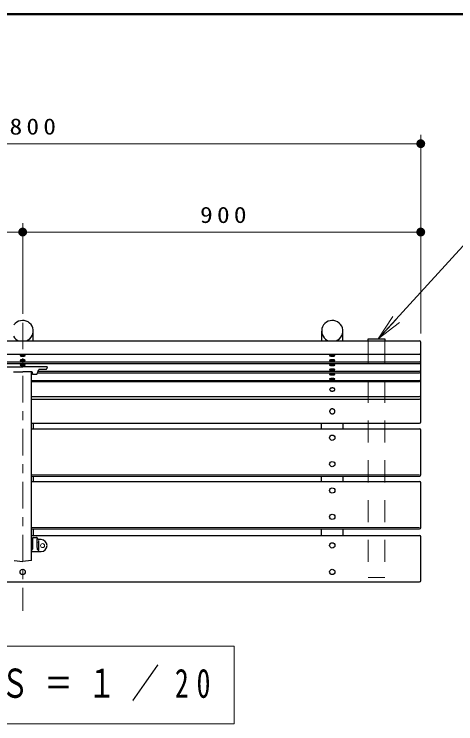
# Model space of a CAD drawing. Units: millimetres on the paper, scale 1:20. Extents: x -365 to 0, y 0 to 257.
# Drawn here: x -265.9 to -216, y 176.7 to 257 of the extents above; entities that cross this region are included whole.
import ezdxf

# ---------------------------------------------------------------- set-up
doc = ezdxf.new("R2010")
doc.units = ezdxf.units.MM
doc.linetypes.add('USER1', pattern=[4.5, 2.5, -2])
doc.linetypes.add('USER2', pattern=[6, 3, -1, 1, -1])
doc.layers.add('LY_1', color=7, linetype='Continuous', lineweight=25)
doc.layers.add('LY_3', color=7, linetype='Continuous', lineweight=13)
doc.styles.add('ＭＳ ゴシック', font='')
doc.styles.get('ＭＳ ゴシック').set_extended_font_data('MS Gothic')

# ---------------------------------------------------------------- blocks, each defined once
blk = doc.blocks.new('filled_dot')
at = {"color": 0, "linetype": 'Continuous', "lineweight": -2, "const_width": 1.25}
blk.add_lwpolyline([(-0.625, 0, 1), (0.625, 0, 1)], format="xyb", close=True, dxfattribs=at)

msp = doc.modelspace()

# ---------------------------------------------------------------- linework, layer by layer
at = {"layer": 'LY_1', "lineweight": 13}
for p, q in [((-219.955, 220.872), (-219.955, 243.347)), ((-309.955, 242.347), (-219.955, 242.347)), ((-264.955, 223.078), (-264.955, 233.347)), ((-309.955, 232.347), (-264.955, 232.347)), ((-264.955, 232.347), (-219.955, 232.347)), ((-224.754, 220.247), (-223.105, 222.802)), ((-224.754, 220.247), (-222.735, 222.466)), ((-222.365, 222.129), (-224.754, 220.247)), ((-263.955, 204.879), (-220.105, 204.879)), ((-263.955, 198.914), (-220.105, 198.914)), ((-241.055, 185.503), (-288.855, 185.503)), ((-241.055, 176.703), (-241.055, 185.503)), ((-288.855, 176.703), (-241.055, 176.703))]:
    msp.add_line(p, q, dxfattribs=at)
at = {"layer": 'LY_1', "linetype": 'USER2', "lineweight": 13}
msp.add_line((-264.955, 222.078), (-264.955, 189.498), dxfattribs=at)
at = {"layer": 'LY_1'}
for p, q in [((-263.755, 220.037), (-263.755, 221.151)), ((-231.155, 220.037), (-231.155, 221.151)), ((-228.755, 220.037), (-228.755, 221.151)), ((-309.805, 220.022), (-220.105, 220.022)), ((-225.905, 220.022), (-225.905, 220.247)), ((-225.905, 220.247), (-224.005, 220.247)), ((-224.005, 220.247), (-224.005, 220.022)), ((-219.955, 210.868), (-219.955, 219.872)), ((-309.805, 218.545), (-220.105, 218.545)), ((-309.805, 217.654), (-220.105, 217.654)), ((-309.805, 217.486), (-220.105, 217.486)), ((-267.705, 217.113), (-264.955, 217.113)), ((-262.205, 217.113), (-264.955, 217.113)), ((-262.315, 216.813), (-263.089, 216.813)), ((-262.205, 217.113), (-262.216, 216.908)), ((-265.988, 216.535), (-264.955, 216.535)), ((-263.922, 216.535), (-264.955, 216.535)), ((-263.955, 195.245), (-263.955, 216.535)), ((-263.872, 216.488), (-263.861, 216.285)), ((-263.411, 216.238), (-263.811, 216.238)), ((-263.317, 216.302), (-263.135, 216.781)), ((-263.27, 216.427), (-220.105, 216.427)), ((-263.206, 216.595), (-220.105, 216.595)), ((-263.955, 215.536), (-220.105, 215.536)), ((-263.955, 215.427), (-220.105, 215.427)), ((-263.955, 213.745), (-220.105, 213.745)), ((-263.955, 213.423), (-220.105, 213.423)), ((-263.955, 210.718), (-220.105, 210.718)), ((-263.74, 210.098), (-263.74, 210.722)), ((-231.17, 210.098), (-231.17, 210.718)), ((-228.74, 210.098), (-228.74, 210.718)), ((-263.955, 210.098), (-220.105, 210.098)), ((-219.955, 204.89), (-219.955, 209.949)), ((-263.955, 204.739), (-220.105, 204.739)), ((-263.955, 204.133), (-220.105, 204.133)), ((-263.74, 204.133), (-263.74, 204.739)), ((-231.17, 204.133), (-231.17, 204.739)), ((-228.74, 204.133), (-228.74, 204.739)), ((-219.955, 198.924), (-219.955, 203.984)), ((-263.955, 198.774), (-220.105, 198.774)), ((-263.74, 198.014), (-263.74, 198.774)), ((-231.17, 198.014), (-231.17, 198.774)), ((-228.74, 198.014), (-228.74, 198.774)), ((-263.955, 198.014), (-220.105, 198.014)), ((-263.859, 197.692), (-263.859, 196.449)), ((-263.759, 197.792), (-263.402, 197.792)), ((-263.319, 197.217), (-263.319, 197.634)), ((-263.216, 197.555), (-263.313, 197.738)), ((-262.88, 197.542), (-263.194, 197.542)), ((-219.955, 192.914), (-219.955, 197.864)), ((-263.123, 196.303), (-263.123, 197.441)), ((-263.955, 196.399), (-263.909, 196.399)), ((-263.955, 196.192), (-262.88, 196.192)), ((-265.912, 195.195), (-264.955, 195.052)), ((-263.997, 195.195), (-264.955, 195.052)), ((-309.805, 192.764), (-220.105, 192.764))]:
    msp.add_line(p, q, dxfattribs=at)
at = {"layer": 'LY_1', "linetype": 'USER1', "lineweight": 13}
for p, q in [((-225.905, 220.022), (-225.905, 193.264)), ((-224.005, 220.022), (-224.005, 193.264)), ((-225.905, 193.264), (-224.005, 193.264))]:
    msp.add_line(p, q, dxfattribs=at)
at = {"layer": 'LY_1', "lineweight": 13}
msp.add_lwpolyline([(-224.754, 220.247), (-214.404, 231.621), (-178.221, 231.621)], dxfattribs=at)
at = {"layer": 'LY_1'}
for points in [[(-264.517, 220.037), (-264.317, 220.138), (-264.14, 220.273), (-263.991, 220.439), (-263.875, 220.63), (-263.796, 220.838), (-263.758, 221.058), (-263.762, 221.281), (-263.807, 221.499), (-263.892, 221.705), (-264.013, 221.892), (-264.168, 222.053), (-264.349, 222.183), (-264.552, 222.277), (-264.769, 222.332), (-264.992, 222.346), (-265.214, 222.319), (-265.427, 222.25), (-265.623, 222.144), (-265.796, 222.003), (-265.941, 221.833)], [(-229.517, 220.037), (-229.317, 220.138), (-229.14, 220.273), (-228.991, 220.439), (-228.875, 220.63), (-228.797, 220.838), (-228.758, 221.058), (-228.762, 221.281), (-228.807, 221.499), (-228.892, 221.705), (-229.013, 221.892), (-229.168, 222.053), (-229.349, 222.183), (-229.552, 222.277), (-229.769, 222.332), (-229.992, 222.346), (-230.214, 222.319), (-230.427, 222.25), (-230.623, 222.144), (-230.796, 222.003), (-230.941, 221.833), (-231.05, 221.639), (-231.122, 221.428), (-231.154, 221.207), (-231.143, 220.985), (-231.092, 220.768), (-231.001, 220.564), (-230.873, 220.381), (-230.714, 220.225), (-230.56, 220.118), (-230.392, 220.037)], [(-266.001, 220.564), (-265.873, 220.381), (-265.714, 220.225), (-265.56, 220.118), (-265.392, 220.037)], [(-263.123, 196.303), (-263.16, 196.322), (-263.195, 196.345), (-263.225, 196.372), (-263.25, 196.404), (-263.268, 196.441), (-263.28, 196.483), (-263.288, 196.532), (-263.293, 196.588), (-263.298, 196.657), (-263.303, 196.733), (-263.306, 196.813), (-263.309, 196.894), (-263.312, 196.974), (-263.314, 197.05), (-263.316, 197.119), (-263.317, 197.177), (-263.318, 197.222), (-263.318, 197.252), (-263.319, 197.263), (-263.319, 197.252), (-263.319, 197.217)]]:
    msp.add_lwpolyline(points, dxfattribs=at)
for points in [[(-264.655, 218.364), (-264.656, 218.369), (-264.659, 218.374), (-264.665, 218.378), (-264.673, 218.383), (-264.683, 218.387), (-264.695, 218.391), (-264.709, 218.395), (-264.725, 218.398), (-264.743, 218.402), (-264.762, 218.405), (-264.783, 218.408), (-264.805, 218.41), (-264.828, 218.412), (-264.852, 218.414), (-264.877, 218.416), (-264.903, 218.417), (-264.929, 218.417), (-264.955, 218.417), (-264.981, 218.417), (-265.007, 218.417), (-265.032, 218.416), (-265.057, 218.414), (-265.082, 218.412), (-265.105, 218.41), (-265.127, 218.408), (-265.148, 218.405), (-265.167, 218.402), (-265.185, 218.398), (-265.201, 218.395), (-265.215, 218.391), (-265.227, 218.387), (-265.237, 218.383), (-265.245, 218.378), (-265.25, 218.374), (-265.254, 218.369), (-265.255, 218.364), (-265.254, 218.36), (-265.25, 218.355), (-265.245, 218.351), (-265.237, 218.346), (-265.227, 218.342), (-265.215, 218.338), (-265.201, 218.334), (-265.185, 218.33), (-265.167, 218.327), (-265.148, 218.324), (-265.127, 218.321), (-265.105, 218.319), (-265.082, 218.316), (-265.057, 218.315), (-265.032, 218.313), (-265.007, 218.312), (-264.981, 218.312), (-264.955, 218.311), (-264.929, 218.312), (-264.903, 218.312), (-264.877, 218.313), (-264.852, 218.315), (-264.828, 218.316), (-264.805, 218.319), (-264.783, 218.321), (-264.762, 218.324), (-264.743, 218.327), (-264.725, 218.33), (-264.709, 218.334), (-264.695, 218.338), (-264.683, 218.342), (-264.673, 218.346), (-264.665, 218.351), (-264.659, 218.355), (-264.656, 218.36)], [(-229.655, 218.364), (-229.656, 218.369), (-229.659, 218.374), (-229.665, 218.378), (-229.673, 218.383), (-229.683, 218.387), (-229.695, 218.391), (-229.709, 218.395), (-229.725, 218.398), (-229.743, 218.402), (-229.762, 218.405), (-229.783, 218.408), (-229.805, 218.41), (-229.828, 218.412), (-229.852, 218.414), (-229.877, 218.416), (-229.903, 218.417), (-229.929, 218.417), (-229.955, 218.417), (-229.981, 218.417), (-230.007, 218.417), (-230.032, 218.416), (-230.057, 218.414), (-230.082, 218.412), (-230.105, 218.41), (-230.127, 218.408), (-230.148, 218.405), (-230.167, 218.402), (-230.185, 218.398), (-230.201, 218.395), (-230.215, 218.391), (-230.227, 218.387), (-230.237, 218.383), (-230.245, 218.378), (-230.25, 218.374), (-230.254, 218.369), (-230.255, 218.364), (-230.254, 218.36), (-230.25, 218.355), (-230.245, 218.351), (-230.237, 218.346), (-230.227, 218.342), (-230.215, 218.338), (-230.201, 218.334), (-230.185, 218.33), (-230.167, 218.327), (-230.148, 218.324), (-230.127, 218.321), (-230.105, 218.319), (-230.082, 218.316), (-230.057, 218.315), (-230.032, 218.313), (-230.007, 218.312), (-229.981, 218.312), (-229.955, 218.311), (-229.929, 218.312), (-229.903, 218.312), (-229.877, 218.313), (-229.852, 218.315), (-229.828, 218.316), (-229.805, 218.319), (-229.783, 218.321), (-229.762, 218.324), (-229.743, 218.327), (-229.725, 218.33), (-229.709, 218.334), (-229.695, 218.338), (-229.683, 218.342), (-229.673, 218.346), (-229.665, 218.351), (-229.659, 218.355), (-229.656, 218.36)], [(-264.655, 217.835), (-264.656, 217.84), (-264.659, 217.844), (-264.665, 217.849), (-264.673, 217.853), (-264.683, 217.857), (-264.695, 217.861), (-264.709, 217.865), (-264.725, 217.869), (-264.743, 217.872), (-264.762, 217.875), (-264.783, 217.878), (-264.805, 217.881), (-264.828, 217.883), (-264.852, 217.885), (-264.877, 217.886), (-264.903, 217.887), (-264.929, 217.888), (-264.955, 217.888), (-264.981, 217.888), (-265.007, 217.887), (-265.032, 217.886), (-265.057, 217.885), (-265.082, 217.883), (-265.105, 217.881), (-265.127, 217.878), (-265.148, 217.875), (-265.167, 217.872), (-265.185, 217.869), (-265.201, 217.865), (-265.215, 217.861), (-265.227, 217.857), (-265.237, 217.853), (-265.245, 217.849), (-265.25, 217.844), (-265.254, 217.84), (-265.255, 217.835), (-265.254, 217.83), (-265.25, 217.826), (-265.245, 217.821), (-265.237, 217.817), (-265.227, 217.813), (-265.215, 217.808), (-265.201, 217.805), (-265.185, 217.801), (-265.167, 217.797), (-265.148, 217.794), (-265.127, 217.792), (-265.105, 217.789), (-265.082, 217.787), (-265.057, 217.785), (-265.032, 217.784), (-265.007, 217.783), (-264.981, 217.782), (-264.955, 217.782), (-264.929, 217.782), (-264.903, 217.783), (-264.877, 217.784), (-264.852, 217.785), (-264.828, 217.787), (-264.805, 217.789), (-264.783, 217.792), (-264.762, 217.794), (-264.743, 217.797), (-264.725, 217.801), (-264.709, 217.805), (-264.695, 217.808), (-264.683, 217.813), (-264.673, 217.817), (-264.665, 217.821), (-264.659, 217.826), (-264.656, 217.83)], [(-229.655, 217.835), (-229.656, 217.84), (-229.659, 217.844), (-229.665, 217.849), (-229.673, 217.853), (-229.683, 217.857), (-229.695, 217.861), (-229.709, 217.865), (-229.725, 217.869), (-229.743, 217.872), (-229.762, 217.875), (-229.783, 217.878), (-229.805, 217.881), (-229.828, 217.883), (-229.852, 217.885), (-229.877, 217.886), (-229.903, 217.887), (-229.929, 217.888), (-229.955, 217.888), (-229.981, 217.888), (-230.007, 217.887), (-230.032, 217.886), (-230.057, 217.885), (-230.082, 217.883), (-230.105, 217.881), (-230.127, 217.878), (-230.148, 217.875), (-230.167, 217.872), (-230.185, 217.869), (-230.201, 217.865), (-230.215, 217.861), (-230.227, 217.857), (-230.237, 217.853), (-230.245, 217.849), (-230.25, 217.844), (-230.254, 217.84), (-230.255, 217.835), (-230.254, 217.83), (-230.25, 217.826), (-230.245, 217.821), (-230.237, 217.817), (-230.227, 217.813), (-230.215, 217.808), (-230.201, 217.805), (-230.185, 217.801), (-230.167, 217.797), (-230.148, 217.794), (-230.127, 217.792), (-230.105, 217.789), (-230.082, 217.787), (-230.057, 217.785), (-230.032, 217.784), (-230.007, 217.783), (-229.981, 217.782), (-229.955, 217.782), (-229.929, 217.782), (-229.903, 217.783), (-229.877, 217.784), (-229.852, 217.785), (-229.828, 217.787), (-229.805, 217.789), (-229.783, 217.792), (-229.762, 217.794), (-229.743, 217.797), (-229.725, 217.801), (-229.709, 217.805), (-229.695, 217.808), (-229.683, 217.813), (-229.673, 217.817), (-229.665, 217.821), (-229.659, 217.826), (-229.656, 217.83)], [(-264.655, 217.305), (-264.656, 217.31), (-264.659, 217.315), (-264.665, 217.319), (-264.673, 217.324), (-264.683, 217.328), (-264.695, 217.332), (-264.709, 217.336), (-264.725, 217.339), (-264.743, 217.343), (-264.762, 217.346), (-264.783, 217.349), (-264.805, 217.351), (-264.828, 217.353), (-264.852, 217.355), (-264.877, 217.357), (-264.903, 217.358), (-264.929, 217.358), (-264.955, 217.358), (-264.981, 217.358), (-265.007, 217.358), (-265.032, 217.357), (-265.057, 217.355), (-265.082, 217.353), (-265.105, 217.351), (-265.127, 217.349), (-265.148, 217.346), (-265.167, 217.343), (-265.185, 217.339), (-265.201, 217.336), (-265.215, 217.332), (-265.227, 217.328), (-265.237, 217.324), (-265.245, 217.319), (-265.25, 217.315), (-265.254, 217.31), (-265.255, 217.305), (-265.254, 217.301), (-265.25, 217.296), (-265.245, 217.292), (-265.237, 217.287), (-265.227, 217.283), (-265.215, 217.279), (-265.201, 217.275), (-265.185, 217.271), (-265.167, 217.268), (-265.148, 217.265), (-265.127, 217.262), (-265.105, 217.26), (-265.082, 217.257), (-265.057, 217.256), (-265.032, 217.254), (-265.007, 217.253), (-264.981, 217.253), (-264.955, 217.252), (-264.929, 217.253), (-264.903, 217.253), (-264.877, 217.254), (-264.852, 217.256), (-264.828, 217.257), (-264.805, 217.26), (-264.783, 217.262), (-264.762, 217.265), (-264.743, 217.268), (-264.725, 217.271), (-264.709, 217.275), (-264.695, 217.279), (-264.683, 217.283), (-264.673, 217.287), (-264.665, 217.292), (-264.659, 217.296), (-264.656, 217.301)], [(-229.655, 217.305), (-229.656, 217.31), (-229.659, 217.315), (-229.665, 217.319), (-229.673, 217.324), (-229.683, 217.328), (-229.695, 217.332), (-229.709, 217.336), (-229.725, 217.339), (-229.743, 217.343), (-229.762, 217.346), (-229.783, 217.349), (-229.805, 217.351), (-229.828, 217.353), (-229.852, 217.355), (-229.877, 217.357), (-229.903, 217.358), (-229.929, 217.358), (-229.955, 217.358), (-229.981, 217.358), (-230.007, 217.358), (-230.032, 217.357), (-230.057, 217.355), (-230.082, 217.353), (-230.105, 217.351), (-230.127, 217.349), (-230.148, 217.346), (-230.167, 217.343), (-230.185, 217.339), (-230.201, 217.336), (-230.215, 217.332), (-230.227, 217.328), (-230.237, 217.324), (-230.245, 217.319), (-230.25, 217.315), (-230.254, 217.31), (-230.255, 217.305), (-230.254, 217.301), (-230.25, 217.296), (-230.245, 217.292), (-230.237, 217.287), (-230.227, 217.283), (-230.215, 217.279), (-230.201, 217.275), (-230.185, 217.271), (-230.167, 217.268), (-230.148, 217.265), (-230.127, 217.262), (-230.105, 217.26), (-230.082, 217.257), (-230.057, 217.256), (-230.032, 217.254), (-230.007, 217.253), (-229.981, 217.253), (-229.955, 217.252), (-229.929, 217.253), (-229.903, 217.253), (-229.877, 217.254), (-229.852, 217.256), (-229.828, 217.257), (-229.805, 217.26), (-229.783, 217.262), (-229.762, 217.265), (-229.743, 217.268), (-229.725, 217.271), (-229.709, 217.275), (-229.695, 217.279), (-229.683, 217.283), (-229.673, 217.287), (-229.665, 217.292), (-229.659, 217.296), (-229.656, 217.301)], [(-229.655, 216.776), (-229.656, 216.781), (-229.659, 216.785), (-229.665, 216.79), (-229.673, 216.794), (-229.683, 216.798), (-229.695, 216.802), (-229.709, 216.806), (-229.725, 216.81), (-229.743, 216.813), (-229.762, 216.816), (-229.783, 216.819), (-229.805, 216.822), (-229.828, 216.824), (-229.852, 216.826), (-229.877, 216.827), (-229.903, 216.828), (-229.929, 216.829), (-229.955, 216.829), (-229.981, 216.829), (-230.007, 216.828), (-230.032, 216.827), (-230.057, 216.826), (-230.082, 216.824), (-230.105, 216.822), (-230.127, 216.819), (-230.148, 216.816), (-230.167, 216.813), (-230.185, 216.81), (-230.201, 216.806), (-230.215, 216.802), (-230.227, 216.798), (-230.237, 216.794), (-230.245, 216.79), (-230.25, 216.785), (-230.254, 216.781), (-230.255, 216.776), (-230.254, 216.771), (-230.25, 216.767), (-230.245, 216.762), (-230.237, 216.758), (-230.227, 216.754), (-230.215, 216.749), (-230.201, 216.746), (-230.185, 216.742), (-230.167, 216.738), (-230.148, 216.735), (-230.127, 216.733), (-230.105, 216.73), (-230.082, 216.728), (-230.057, 216.726), (-230.032, 216.725), (-230.007, 216.724), (-229.981, 216.723), (-229.955, 216.723), (-229.929, 216.723), (-229.903, 216.724), (-229.877, 216.725), (-229.852, 216.726), (-229.828, 216.728), (-229.805, 216.73), (-229.783, 216.733), (-229.762, 216.735), (-229.743, 216.738), (-229.725, 216.742), (-229.709, 216.746), (-229.695, 216.749), (-229.683, 216.754), (-229.673, 216.758), (-229.665, 216.762), (-229.659, 216.767), (-229.656, 216.771)], [(-229.655, 216.246), (-229.656, 216.251), (-229.659, 216.256), (-229.665, 216.26), (-229.673, 216.265), (-229.683, 216.269), (-229.695, 216.273), (-229.709, 216.277), (-229.725, 216.28), (-229.743, 216.284), (-229.762, 216.287), (-229.783, 216.29), (-229.805, 216.292), (-229.828, 216.294), (-229.852, 216.296), (-229.877, 216.298), (-229.903, 216.299), (-229.929, 216.299), (-229.955, 216.299), (-229.981, 216.299), (-230.007, 216.299), (-230.032, 216.298), (-230.057, 216.296), (-230.082, 216.294), (-230.105, 216.292), (-230.127, 216.29), (-230.148, 216.287), (-230.167, 216.284), (-230.185, 216.28), (-230.201, 216.277), (-230.215, 216.273), (-230.227, 216.269), (-230.237, 216.265), (-230.245, 216.26), (-230.25, 216.256), (-230.254, 216.251), (-230.255, 216.246), (-230.254, 216.242), (-230.25, 216.237), (-230.245, 216.233), (-230.237, 216.228), (-230.227, 216.224), (-230.215, 216.22), (-230.201, 216.216), (-230.185, 216.212), (-230.167, 216.209), (-230.148, 216.206), (-230.127, 216.203), (-230.105, 216.201), (-230.082, 216.198), (-230.057, 216.197), (-230.032, 216.195), (-230.007, 216.194), (-229.981, 216.194), (-229.955, 216.193), (-229.929, 216.194), (-229.903, 216.194), (-229.877, 216.195), (-229.852, 216.197), (-229.828, 216.198), (-229.805, 216.201), (-229.783, 216.203), (-229.762, 216.206), (-229.743, 216.209), (-229.725, 216.212), (-229.709, 216.216), (-229.695, 216.22), (-229.683, 216.224), (-229.673, 216.228), (-229.665, 216.233), (-229.659, 216.237), (-229.656, 216.242)], [(-229.655, 215.717), (-229.656, 215.722), (-229.659, 215.726), (-229.665, 215.731), (-229.673, 215.735), (-229.683, 215.739), (-229.695, 215.743), (-229.709, 215.747), (-229.725, 215.751), (-229.743, 215.754), (-229.762, 215.757), (-229.783, 215.76), (-229.805, 215.763), (-229.828, 215.765), (-229.852, 215.767), (-229.877, 215.768), (-229.903, 215.769), (-229.929, 215.77), (-229.955, 215.77), (-229.981, 215.77), (-230.007, 215.769), (-230.032, 215.768), (-230.057, 215.767), (-230.082, 215.765), (-230.105, 215.763), (-230.127, 215.76), (-230.148, 215.757), (-230.167, 215.754), (-230.185, 215.751), (-230.201, 215.747), (-230.215, 215.743), (-230.227, 215.739), (-230.237, 215.735), (-230.245, 215.731), (-230.25, 215.726), (-230.254, 215.722), (-230.255, 215.717), (-230.254, 215.712), (-230.25, 215.708), (-230.245, 215.703), (-230.237, 215.699), (-230.227, 215.695), (-230.215, 215.69), (-230.201, 215.687), (-230.185, 215.683), (-230.167, 215.679), (-230.148, 215.676), (-230.127, 215.674), (-230.105, 215.671), (-230.082, 215.669), (-230.057, 215.667), (-230.032, 215.666), (-230.007, 215.665), (-229.981, 215.664), (-229.955, 215.664), (-229.929, 215.664), (-229.903, 215.665), (-229.877, 215.666), (-229.852, 215.667), (-229.828, 215.669), (-229.805, 215.671), (-229.783, 215.674), (-229.762, 215.676), (-229.743, 215.679), (-229.725, 215.683), (-229.709, 215.687), (-229.695, 215.69), (-229.683, 215.695), (-229.673, 215.699), (-229.665, 215.703), (-229.659, 215.708), (-229.656, 215.712)], [(-229.655, 214.529), (-229.656, 214.545), (-229.659, 214.56), (-229.665, 214.575), (-229.673, 214.589), (-229.683, 214.604), (-229.695, 214.617), (-229.709, 214.63), (-229.725, 214.643), (-229.743, 214.654), (-229.762, 214.664), (-229.783, 214.674), (-229.805, 214.682), (-229.828, 214.689), (-229.852, 214.695), (-229.877, 214.7), (-229.903, 214.703), (-229.929, 214.705), (-229.955, 214.706), (-229.981, 214.705), (-230.007, 214.703), (-230.032, 214.7), (-230.057, 214.695), (-230.082, 214.689), (-230.105, 214.682), (-230.127, 214.674), (-230.148, 214.664), (-230.167, 214.654), (-230.185, 214.643), (-230.201, 214.63), (-230.215, 214.617), (-230.227, 214.604), (-230.237, 214.589), (-230.245, 214.575), (-230.25, 214.56), (-230.254, 214.545), (-230.255, 214.529), (-230.254, 214.514), (-230.25, 214.498), (-230.245, 214.483), (-230.237, 214.469), (-230.227, 214.455), (-230.215, 214.441), (-230.201, 214.428), (-230.185, 214.416), (-230.167, 214.404), (-230.148, 214.394), (-230.127, 214.385), (-230.105, 214.376), (-230.082, 214.369), (-230.057, 214.363), (-230.032, 214.359), (-230.007, 214.355), (-229.981, 214.353), (-229.955, 214.353), (-229.929, 214.353), (-229.903, 214.355), (-229.877, 214.359), (-229.852, 214.363), (-229.828, 214.369), (-229.805, 214.376), (-229.783, 214.385), (-229.762, 214.394), (-229.743, 214.404), (-229.725, 214.416), (-229.709, 214.428), (-229.695, 214.441), (-229.683, 214.455), (-229.673, 214.469), (-229.665, 214.483), (-229.659, 214.498), (-229.656, 214.514)], [(-229.655, 212.055), (-229.656, 212.08), (-229.659, 212.104), (-229.665, 212.128), (-229.673, 212.152), (-229.683, 212.175), (-229.695, 212.197), (-229.709, 212.218), (-229.725, 212.237), (-229.743, 212.255), (-229.762, 212.272), (-229.783, 212.287), (-229.805, 212.301), (-229.828, 212.312), (-229.852, 212.321), (-229.877, 212.329), (-229.903, 212.334), (-229.929, 212.337), (-229.955, 212.339), (-229.981, 212.337), (-230.007, 212.334), (-230.032, 212.329), (-230.057, 212.321), (-230.082, 212.312), (-230.105, 212.301), (-230.127, 212.287), (-230.148, 212.272), (-230.167, 212.255), (-230.185, 212.237), (-230.201, 212.218), (-230.215, 212.197), (-230.227, 212.175), (-230.237, 212.152), (-230.245, 212.128), (-230.25, 212.104), (-230.254, 212.08), (-230.255, 212.055), (-230.254, 212.03), (-230.25, 212.006), (-230.245, 211.981), (-230.237, 211.958), (-230.227, 211.935), (-230.215, 211.913), (-230.201, 211.892), (-230.185, 211.873), (-230.167, 211.854), (-230.148, 211.838), (-230.127, 211.822), (-230.105, 211.809), (-230.082, 211.798), (-230.057, 211.788), (-230.032, 211.781), (-230.007, 211.775), (-229.981, 211.772), (-229.955, 211.771), (-229.929, 211.772), (-229.903, 211.775), (-229.877, 211.781), (-229.852, 211.788), (-229.828, 211.798), (-229.805, 211.809), (-229.783, 211.822), (-229.762, 211.838), (-229.743, 211.854), (-229.725, 211.873), (-229.709, 211.892), (-229.695, 211.913), (-229.683, 211.935), (-229.673, 211.958), (-229.665, 211.981), (-229.659, 212.006), (-229.656, 212.03)]]:
    msp.add_lwpolyline(points, close=True, dxfattribs=at)
for centre in [(-229.955, 209.071), (-229.955, 206.089), (-229.955, 203.106), (-229.955, 200.123), (-229.955, 196.889), (-264.955, 193.889), (-229.955, 193.889)]:
    msp.add_circle(centre, 0.3, dxfattribs=at)
at = {"layer": 'LY_1', "lineweight": 13}
msp.add_circle((-262.705, 196.867), 0.225, dxfattribs=at)
at = {"layer": 'LY_1'}
for centre, radius, start, end in [((-220.105, 219.872), 0.15, 0.00059, 90.00059), ((-220.105, 218.696), 0.15, 270.00059, 0.00059), ((-220.105, 217.804), 0.15, 270.00059, 0.00059), ((-220.105, 217.637), 0.15, 270.00059, 0.00059), ((-263.089, 216.763), 0.05, 90, 159.20314), ((-262.315, 216.913), 0.1, 270, 357), ((-263.922, 216.485), 0.05, 3, 90), ((-263.811, 216.288), 0.05, 183, 270), ((-263.411, 216.338), 0.1, 270, 339.20314), ((-220.105, 216.745), 0.15, 270.00059, 0.00059), ((-220.105, 216.578), 0.15, 270.00059, 0.00059), ((-220.105, 215.686), 0.15, 270.00059, 0.00059), ((-220.105, 215.577), 0.15, 270.00059, 0.00059), ((-220.105, 213.895), 0.15, 270.00059, 0.00059), ((-220.105, 213.574), 0.15, 270.00059, 0.00059), ((-220.105, 210.868), 0.15, 270.00059, 0.00059), ((-220.105, 209.949), 0.15, 0.00059, 90.00059), ((-220.105, 204.89), 0.15, 270.00059, 0.00059), ((-220.105, 203.984), 0.15, 0.00059, 90.00059), ((-220.105, 198.924), 0.15, 270.00059, 0.00059), ((-263.759, 197.692), 0.1, 90, 180), ((-263.402, 197.692), 0.1, 27.86749, 90), ((-263.194, 197.567), 0.025, 207.86749, 270), ((-262.88, 196.867), 0.675, 270, 90), ((-220.105, 197.864), 0.15, 0.00059, 90.00059), ((-263.909, 196.449), 0.05, 270, 0.00001), ((-264.005, 195.245), 0.05, 278.53077, 0), ((-220.105, 192.914), 0.15, 270.00059, 0.00059)]:
    msp.add_arc(centre, radius, start, end, dxfattribs=at)
at = {"layer": 'LY_3', "lineweight": 50}
msp.add_line((0, 257), (-365, 257), dxfattribs=at)

# ---------------------------------------------------------------- block references
at = {"layer": 'LY_1', "lineweight": 13, "xscale": 0.4, "yscale": 0.4, "rotation": 180}
for p in [(-219.955, 242.347), (-264.955, 232.347), (-219.955, 232.347)]:
    msp.add_blockref('filled_dot', p, dxfattribs=at)
at = {"layer": 'LY_1', "lineweight": 13, "xscale": 0.4, "yscale": 0.4}
msp.add_blockref('filled_dot', (-264.955, 232.347), dxfattribs=at)

# ---------------------------------------------------------------- texts
at = {"layer": 'LY_1', "style": 'ＭＳ ゴシック'}
for s, insert, char_height, attachment_point in [('\\T1.33;\\W1.15;1800', (-264.534, 243.347), 1.833, 8), ('\\T1.33;\\W1.15;900', (-242.038, 233.347), 1.833, 8), ('\\T1.56;\\W0.7;平面図\u3000Ｓ＝１／20', (-264.955, 181.103), 3.299, 5)]:
    msp.add_mtext(s, dxfattribs=dict(at, insert=insert, char_height=char_height, attachment_point=attachment_point))

doc.saveas('drawing.dxf')
